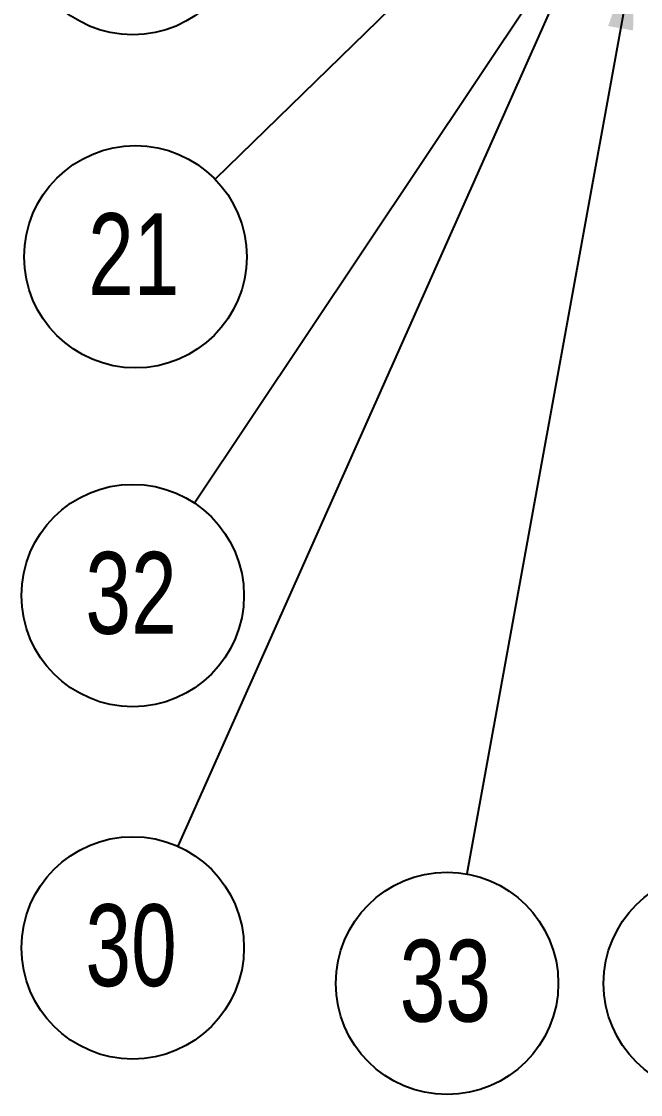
# Model space of a CAD drawing. Header units: millimetres. Extents: x 0 to 279, y 0 to 216.
# Drawn here: x 128.66 to 155.12, y 76.19 to 122.09 of the extents above; entities that cross this region are included whole.
import ezdxf

# ---------------------------------------------------------------- set-up
doc = ezdxf.new("R2010")
doc.units = ezdxf.units.MM
doc.layers.add('DIM', color=1, linetype='Continuous')
doc.styles.add('SLDTEXTSTYLE0', font='TXT', dxfattribs={"width": 0.75})
doc.dimstyles.new('SLDDIMSTYLE0', dxfattribs={"dimtxt": 0.18, "dimasz": 3.302, "dimexe": 0, "dimexo": 0.0625, "dimgap": 0, "dimtad": 0, "dimtih": 1, "dimtoh": 1, "dimdec": 0, "dimrnd": 1e-09, "dimzin": 0, "dimdsep": 46, "dimtxsty": 'Standard', "dimsah": 1, "dimcen": 0.09, "dimadec": 0, "dimazin": 0, "dimtfac": 3.302, "dimtdec": 0, "dimtofl": 0, "dimtmove": 0, "dimatfit": 3, "dimfxl": 0, "dimfrac": 2, "dimtolj": 1, "dimtzin": 0, "dimarcsym": 0})

# ---------------------------------------------------------------- blocks, each defined once
blk = doc.blocks.new('SW_NOTE_19')
at = {"layer": 'DIM', "color": 0}
blk.add_circle((-0.715, -4.701), 4.755, dxfattribs=at)
at = {"layer": 'DIM', "color": 0, "insert": (-0.785, -2.838), "char_height": 3.5, "attachment_point": 2, "style": 'SLDTEXTSTYLE0'}
blk.add_mtext('10', dxfattribs=at)
blk = doc.blocks.new('SW_NOTE_20')
at = {"layer": 'DIM', "color": 0}
blk.add_circle((-0.85, -4.679), 4.755, dxfattribs=at)
at = {"layer": 'DIM', "color": 0, "insert": (-0.92, -2.816), "char_height": 3.5, "attachment_point": 2, "style": 'SLDTEXTSTYLE0'}
blk.add_mtext('33', dxfattribs=at)
blk = doc.blocks.new('SW_NOTE_21')
at = {"layer": 'DIM', "color": 0}
blk.add_circle((-1.934, -4.345), 4.755, dxfattribs=at)
at = {"layer": 'DIM', "color": 0, "insert": (-2.004, -2.481), "char_height": 3.5, "attachment_point": 2, "style": 'SLDTEXTSTYLE0'}
blk.add_mtext('30', dxfattribs=at)
blk = doc.blocks.new('SW_NOTE_22')
at = {"layer": 'DIM', "color": 0}
blk.add_circle((-2.641, -3.955), 4.755, dxfattribs=at)
at = {"layer": 'DIM', "color": 0, "insert": (-2.711, -2.092), "char_height": 3.5, "attachment_point": 2, "style": 'SLDTEXTSTYLE0'}
blk.add_mtext('32', dxfattribs=at)
blk = doc.blocks.new('SW_NOTE_23')
at = {"layer": 'DIM', "color": 0}
blk.add_circle((-3.406, -3.318), 4.755, dxfattribs=at)
at = {"layer": 'DIM', "color": 0, "insert": (-3.477, -1.455), "char_height": 3.5, "attachment_point": 2, "style": 'SLDTEXTSTYLE0'}
blk.add_mtext('21', dxfattribs=at)
blk = doc.blocks.new('SW_NOTE_24')
at = {"layer": 'DIM', "color": 0}
blk.add_circle((-4.431, -1.725), 4.755, dxfattribs=at)
at = {"layer": 'DIM', "color": 0, "insert": (-4.502, 0.138), "char_height": 3.5, "attachment_point": 2, "style": 'SLDTEXTSTYLE0'}
blk.add_mtext('25', dxfattribs=at)

msp = doc.modelspace()

# ---------------------------------------------------------------- block references
at = {"layer": 'DIM'}
for name, p in [('SW_NOTE_24', (137.843, 128.002)), ('SW_NOTE_23', (136.934, 115.343)), ('SW_NOTE_22', (136.052, 101.493)), ('SW_NOTE_21', (135.345, 86.813)), ('SW_NOTE_20', (147.696, 85.629)), ('SW_NOTE_19', (159.009, 85.651))]:
    msp.add_blockref(name, p, dxfattribs=at)

# ---------------------------------------------------------------- leaders
for points in [[(155.769, 131.024), (136.052, 101.493)], [(153.148, 131.14), (136.934, 115.343)], [(153.78, 128.233), (135.345, 86.813)], [(154.856, 125.048), (147.696, 85.629)]]:
    msp.add_leader(points, dimstyle='SLDDIMSTYLE0', dxfattribs=at)

doc.saveas('drawing.dxf')
